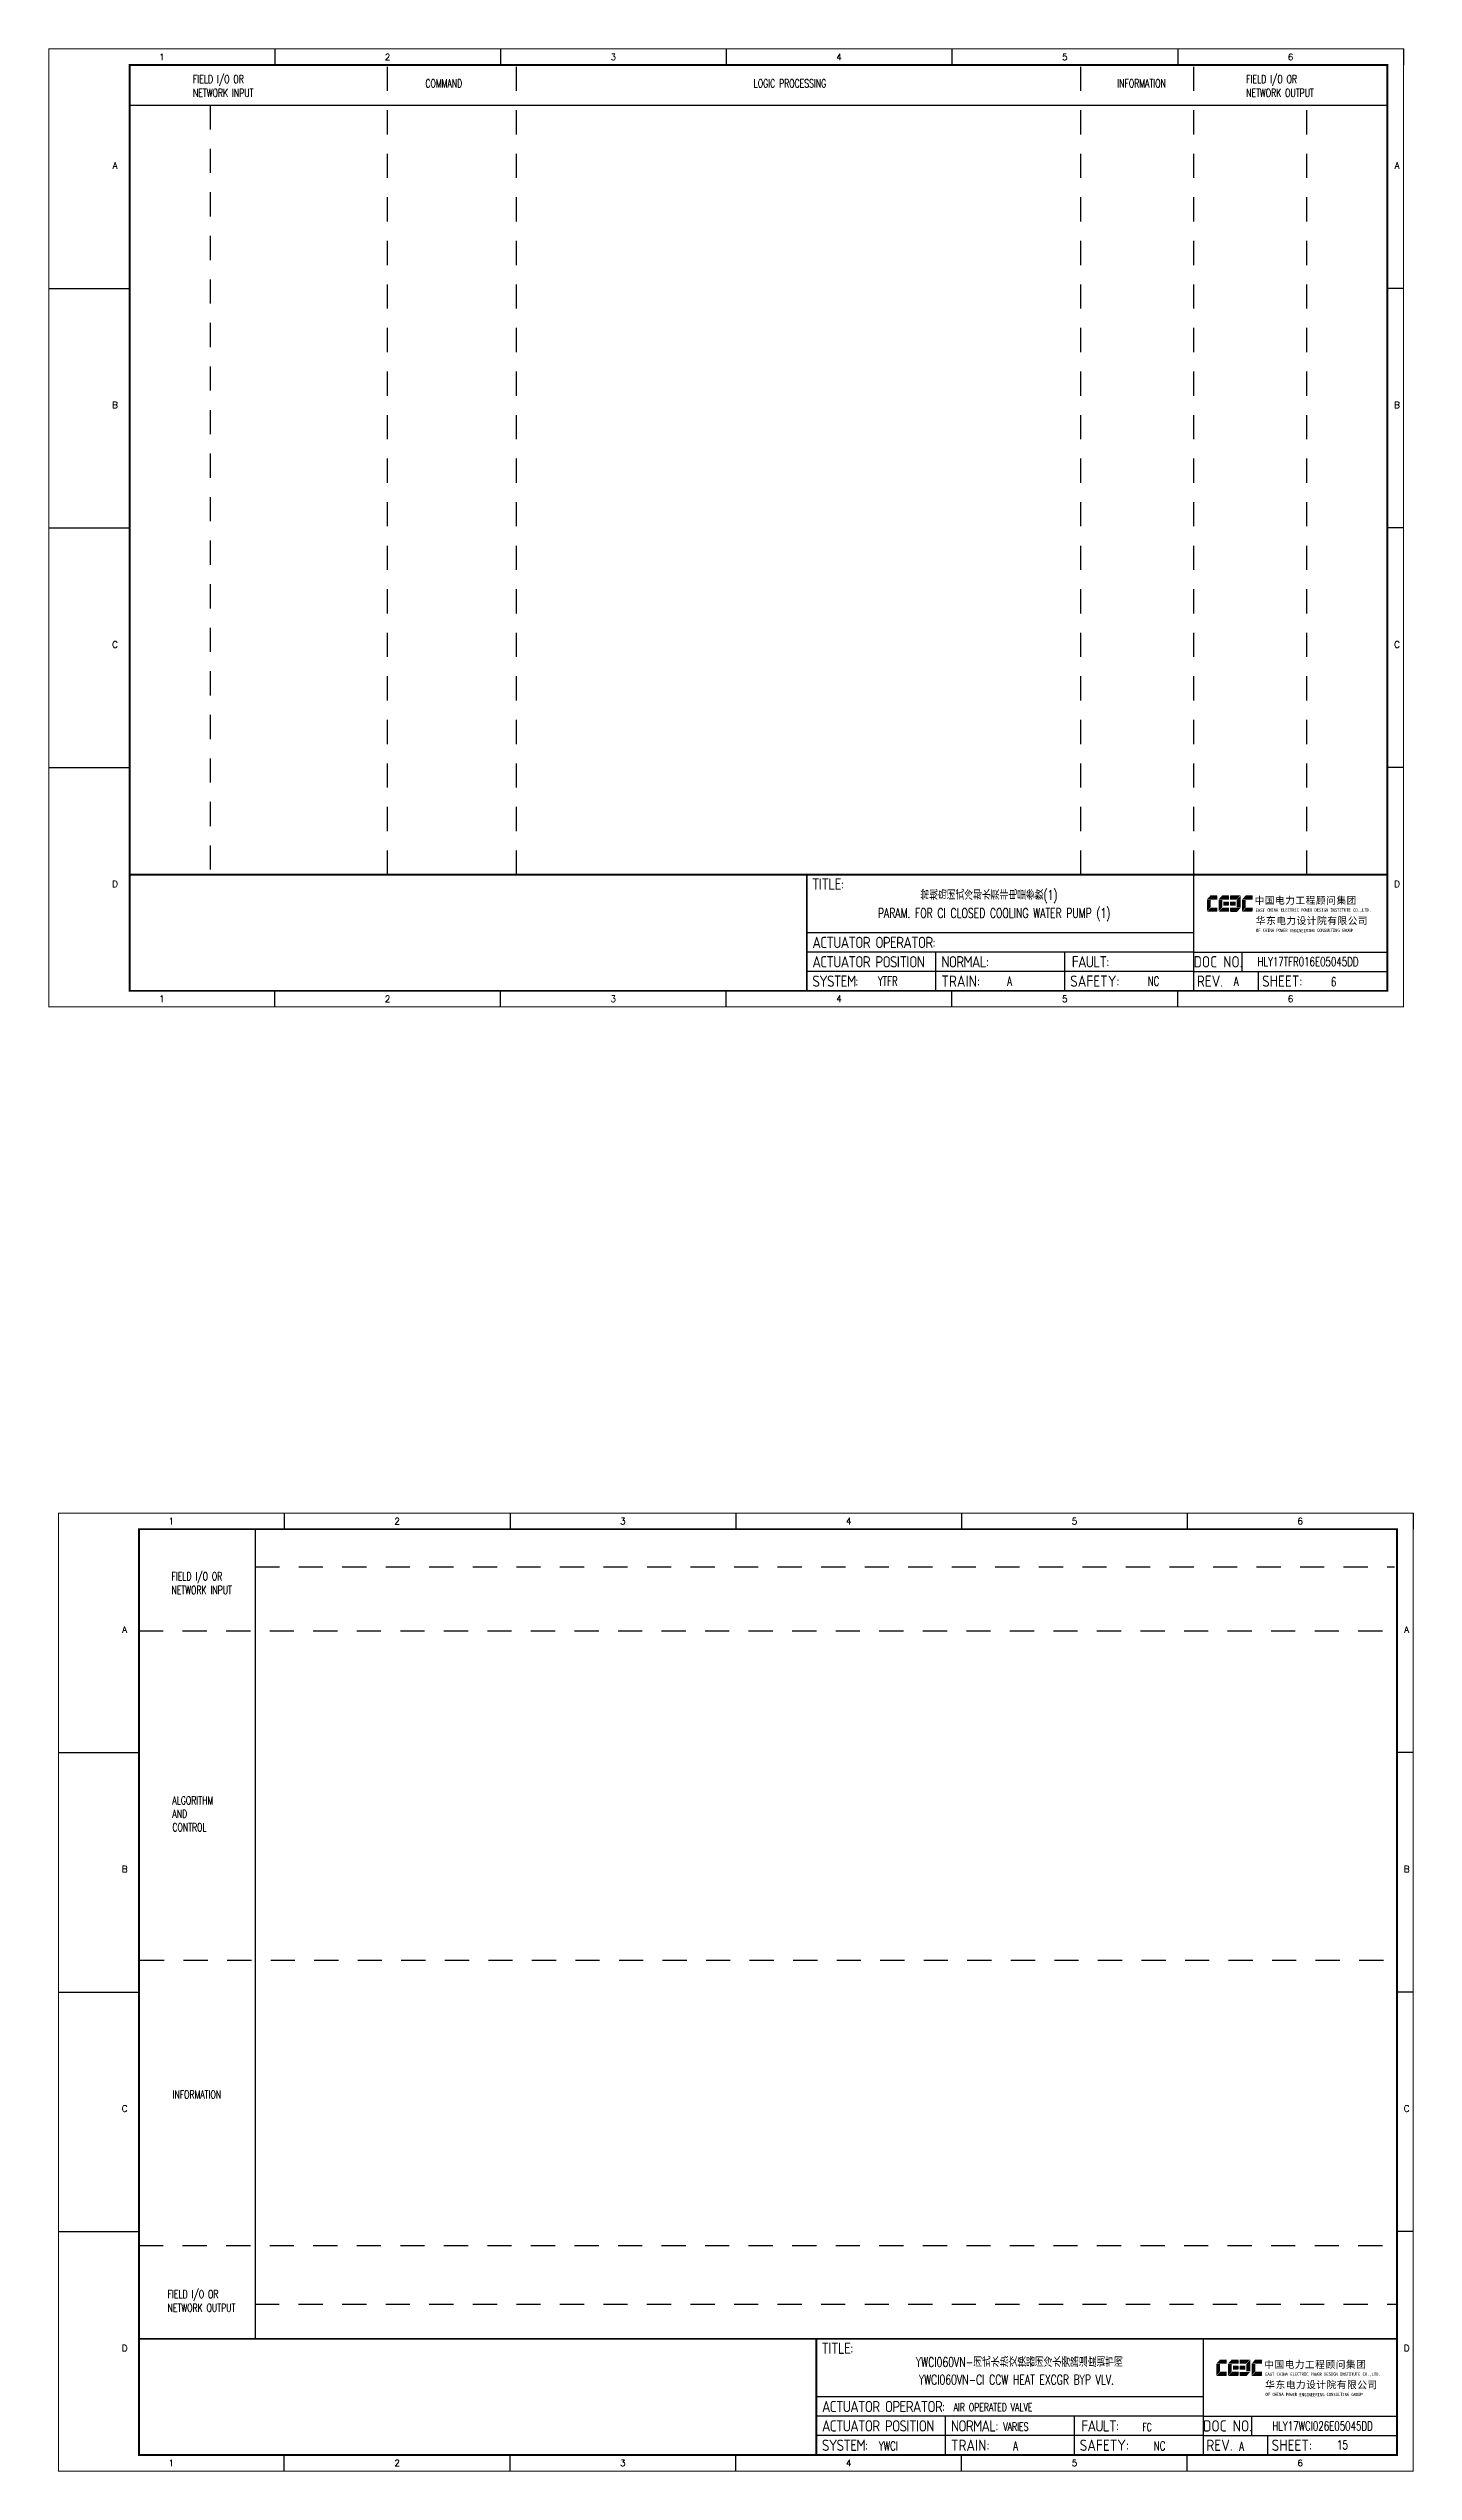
# Model space of a CAD drawing. Header units: millimetres. Extents: x 5560 to 16471, y 4607 to 8234.
# Drawn here: x 5560 to 5984, y 6824 to 7575 of the extents above; entities that cross this region are included whole.
import ezdxf
from ezdxf.enums import TextEntityAlignment as Align

# ---------------------------------------------------------------- set-up
doc = ezdxf.new("R2010")
doc.units = ezdxf.units.MM
doc.linetypes.add('JIS_02_0.7', pattern=[1.35, 0.75, -0.6])
for name, color, linetype in [('MLINE', 6, 'Continuous'), ('TITLE', 1, 'Continuous'), ('TK', 7, 'Continuous'), ('图框_外框线', 7, 'Continuous'), ('图框_标题栏文字', 6, 'Continuous')]:
    doc.layers.add(name, color=color, linetype=linetype)
doc.styles.add('ecepdi', font='simhei.ttf', dxfattribs={"width": 0.9})
doc.styles.get("Standard").update_dxf_attribs({"font": 'romans.shx', "width": 0.7, "bigfont": '@0hztxta.shx'})
doc.styles.add('工程字', font='gbenor.shx', dxfattribs={"bigfont": 'gbcbig.shx'})

# ---------------------------------------------------------------- blocks, each defined once
blk = doc.blocks.new('A$C1E0003F3')
h = blk.add_hatch(color=152)
edge = h.paths.add_edge_path()
edge.add_ellipse((5.15, 4.41), major_axis=(0, 0.211), ratio=0.769231, start_angle=-90, end_angle=0)
edge.add_line((5.15, 4.62), (3.22, 4.62))
edge.add_line((3.22, 4.62), (2.09, 3.35))
edge.add_line((2.09, 3.35), (5.32, 3.35))
edge.add_line((5.32, 3.35), (5.32, 4.41))
h.paths.add_polyline_path([(3.22, 3.23), (2.09, 3.23), (2.09, -0.36), (3.22, 0.91)])
edge = h.paths.add_edge_path()
edge.add_line((5.32, 0.81), (3.27, 0.81))
edge.add_line((3.27, 0.81), (2.13, -0.46))
edge.add_line((2.13, -0.46), (5.15, -0.46))
edge.add_ellipse((5.15, -0.25), major_axis=(0, 0.211), ratio=0.769231, start_angle=180, end_angle=270)
edge.add_line((5.32, -0.25), (5.32, 0.81))
h = blk.add_hatch(color=152)
edge = h.paths.add_edge_path()
edge.add_ellipse((8.78, 4.41), major_axis=(0, 0.211), ratio=0.769231, start_angle=-90, end_angle=0)
edge.add_line((8.78, 4.62), (6.84, 4.62))
edge.add_line((6.84, 4.62), (5.71, 3.35))
edge.add_line((5.71, 3.35), (8.94, 3.35))
edge.add_line((8.94, 3.35), (8.94, 4.41))
h.paths.add_polyline_path([(6.84, 3.23), (5.71, 3.23), (5.71, -0.36), (6.84, 0.91)])
edge = h.paths.add_edge_path()
edge.add_ellipse((8.78, 2.49), major_axis=(0, 0.211), ratio=0.769231, start_angle=-90, end_angle=0)
edge.add_line((8.78, 2.7), (7.22, 2.7))
edge.add_line((7.22, 2.7), (7.22, 1.44))
edge.add_line((7.22, 1.44), (8.78, 1.44))
edge.add_ellipse((8.78, 1.65), major_axis=(0, 0.211), ratio=0.769231, start_angle=180, end_angle=270)
edge.add_line((8.94, 1.65), (8.94, 2.49))
edge = h.paths.add_edge_path()
edge.add_line((8.94, 0.81), (6.89, 0.81))
edge.add_line((6.89, 0.81), (5.75, -0.46))
edge.add_line((5.75, -0.46), (8.78, -0.46))
edge.add_ellipse((8.78, -0.25), major_axis=(0, 0.211), ratio=0.769231, start_angle=180, end_angle=270)
edge.add_line((8.94, -0.25), (8.94, 0.81))
h = blk.add_hatch(color=1)
edge = h.paths.add_edge_path()
edge.add_line((12.48, 4.62), (9.46, 4.62))
edge.add_ellipse((9.46, 4.41), major_axis=(0, 0.211), ratio=0.769231, start_angle=0, end_angle=90)
edge.add_line((9.3, 4.41), (9.3, 3.35))
edge.add_line((9.3, 3.35), (11.35, 3.35))
edge.add_line((11.35, 3.35), (12.48, 4.62))
h.paths.add_polyline_path([(12.57, 4.56), (11.38, 3.23), (11.38, 0.93), (12.57, 0.93)])
edge = h.paths.add_edge_path()
edge.add_line((11.03, 2.7), (9.46, 2.7))
edge.add_ellipse((9.46, 2.49), major_axis=(0, 0.211), ratio=0.769231, start_angle=0, end_angle=90)
edge.add_line((9.3, 2.49), (9.3, 1.65))
edge.add_ellipse((9.46, 1.65), major_axis=(0, 0.211), ratio=0.769231, start_angle=90, end_angle=180)
edge.add_line((9.46, 1.44), (11.03, 1.44))
edge.add_line((11.03, 1.44), (11.03, 2.7))
h = blk.add_hatch(color=1)
edge = h.paths.add_edge_path()
edge.add_line((12.58, 0.79), (9.3, 0.79))
edge.add_line((9.3, 0.79), (9.3, -0.27))
edge.add_ellipse((9.46, -0.27), major_axis=(0, 0.211), ratio=0.769231, start_angle=90, end_angle=180)
edge.add_line((9.46, -0.48), (11.43, -0.48))
edge.add_line((11.43, -0.48), (12.58, 0.79))
h = blk.add_hatch(color=152)
edge = h.paths.add_edge_path()
edge.add_ellipse((16.11, 4.41), major_axis=(0, 0.211), ratio=0.769231, start_angle=-90, end_angle=0)
edge.add_line((16.11, 4.62), (14.14, 4.62))
edge.add_line((14.14, 4.62), (13, 3.35))
edge.add_line((13, 3.35), (16.27, 3.35))
edge.add_line((16.27, 3.35), (16.27, 4.41))
h.paths.add_polyline_path([(14.14, 3.23), (13, 3.23), (13, -0.36), (14.14, 0.91)])
edge = h.paths.add_edge_path()
edge.add_line((16.27, 0.81), (14.18, 0.81))
edge.add_line((14.18, 0.81), (13.04, -0.46))
edge.add_line((13.04, -0.46), (16.03, -0.46))
edge.add_ellipse((16.03, -0.15), major_axis=(0, 0.316), ratio=0.769231, start_angle=180, end_angle=270)
edge.add_line((16.27, -0.15), (16.27, 0.81))
at = {"layer": 'TITLE', "color": 7, "style": 'ecepdi'}
for s, p in [('中', (16.92, 1.94)), ('国', (20.09, 2)), ('电', (23.25, 1.99)), ('力', (26.39, 1.96)), ('工', (29.53, 1.95)), ('程', (32.71, 1.98)), ('顾', (35.9, 1.98)), ('问', (39.09, 1.94)), ('集', (42.26, 1.98)), ('团', (45.42, 2.01)), ('华', (17.24, -4.31)), ('东', (20.45, -4.29)), ('电', (23.62, -4.35)), ('力', (26.75, -4.32)), ('设', (29.92, -4.3)), ('计', (33.05, -4.31)), ('院', (36.26, -4.29)), ('有', (39.41, -4.29)), ('限', (42.57, -4.32)), ('公', (45.78, -4.38)), ('司', (48.91, -4.35))]:
    blk.add_text(s, height=2.2, dxfattribs=at).set_placement(p)
at = {"layer": 'TITLE', "color": 7, "style": 'ecepdi', "width": 0.975}
for s, p in [('E', (17.58, 0.02)), ('A', (18.29, 0.03)), ('S', (19, 0.03)), ('T', (19.7, 0.03)), ('C', (21.1, 0.09)), ('H', (21.77, 0.09)), ('I', (22.46, 0.09)), ('N', (23.17, 0.1)), ('A', (23.86, 0.1)), ('E', (25.35, 0.09)), ('L', (26.05, 0.11)), ('E', (26.76, 0.1)), ('C', (27.46, 0.12)), ('T', (28.18, 0.11)), ('R', (28.87, 0.1)), ('I', (29.57, 0.11)), ('C', (30.28, 0.1)), ('P', (31.64, 0.09)), ('O', (32.32, 0.08)), ('W', (33.03, 0.08)), ('E', (33.72, 0.08)), ('R', (34.42, 0.09)), ('D', (35.81, 0.1)), ('E', (36.52, 0.1)), ('S', (37.2, 0.1)), ('I', (37.91, 0.09)), ('G', (38.68, 0.11)), ('N', (39.38, 0.09)), ('I', (40.72, 0.07)), ('N', (41.43, 0.08)), ('S', (42.14, 0.08)), ('T', (42.83, 0.08)), ('I', (43.52, 0.09)), ('T', (44.22, 0.07)), ('U', (44.93, 0.07)), ('T', (45.63, 0.08)), ('E', (46.34, 0.09)), ('C', (47.76, 0.11)), ('O', (48.48, 0.1)), ('L', (50.56, 0.1)), ('T', (51.27, 0.1)), ('D', (51.96, 0.1)), ('O', (17.67, -6.18)), ('OF', (18.01, -6.2)), ('F', (18.37, -6.2)), ('C', (19.8, -6.19)), ('H', (20.47, -6.19)), ('I', (21.15, -6.19)), ('N', (21.87, -6.18)), ('A', (22.56, -6.18)), ('P', (23.98, -6.2)), ('O', (24.66, -6.21)), ('W', (25.36, -6.21)), ('E', (26.06, -6.21)), ('R', (26.75, -6.2)), ('E', (28.19, -6.24)), ('N', (28.91, -6.27)), ('G', (29.62, -6.26)), ('I', (30.32, -6.27)), ('N', (31.02, -6.27)), ('E', (31.7, -6.28)), ('E', (32.41, -6.27)), ('R', (33.1, -6.24)), ('I', (33.81, -6.24)), ('N', (34.51, -6.26)), ('G', (35.2, -6.24)), ('C', (36.61, -6.19)), ('O', (37.3, -6.21)), ('N', (38, -6.2)), ('S', (38.71, -6.21)), ('U', (39.41, -6.18)), ('L', (40.11, -6.18)), ('T', (40.81, -6.19)), ('I', (41.51, -6.21)), ('N', (42.2, -6.21)), ('G', (42.91, -6.17)), ('G', (44.29, -6.2)), ('R', (45, -6.21)), ('O', (45.69, -6.22)), ('U', (46.39, -6.2)), ('P', (47.1, -6.23)), ('.', (49.23, 0.1)), (',', (49.87, 0.1)), ('.', (52.72, 0.11))]:
    blk.add_text(s, height=1, dxfattribs=at).set_placement(p, align=Align.MIDDLE_CENTER)
blk = doc.blocks.new('A$C57484896')
for p, q in [((70, 297), (70, 292)), ((140, 297), (140, 292)), ((210, 297), (210, 292)), ((280, 297), (280, 292)), ((350, 297), (350, 292)), ((420, 297), (420, 292)), ((0, 222.75), (25, 222.75)), ((420, 222.75), (415, 222.75)), ((0, 148.5), (25, 148.5)), ((420, 148.5), (415, 148.5)), ((0, 74.25), (25, 74.25)), ((420, 74.25), (415, 74.25)), ((70, 0), (70, 5)), ((140, 0), (140, 5)), ((210, 0), (210, 5)), ((280, 0), (280, 5)), ((350, 0), (350, 5))]:
    blk.add_line(p, q)
at = {"layer": 'MLINE', "linetype": 'JIS_02_0.7', "ltscale": 10}
for p, q in [((105, 41), (105, 292)), ((145, 41), (145, 292)), ((320, 41), (320, 292)), ((355, 41), (355, 292)), ((50, 279.56), (50, 41)), ((390, 41), (390, 279.56))]:
    blk.add_line(p, q, dxfattribs=at)
at = {"layer": 'MLINE'}
blk.add_line((25, 279.56), (415, 279.56), dxfattribs=at)
at = {"layer": '图框_外框线'}
for p, q in [((355, 5), (355, 41)), ((355, 23), (235, 23)), ((355, 17), (235, 17)), ((275, 11), (275, 17)), ((315, 11), (315, 17)), ((355, 17), (415, 17)), ((370, 11), (370, 17)), ((355, 11), (235, 11)), ((355, 11), (235, 11)), ((275, 5), (275, 11)), ((315, 5), (315, 11)), ((355, 11), (415, 11)), ((375, 5), (375, 11))]:
    blk.add_line(p, q, dxfattribs=at)
for points, const_width in [([(0, 0), (420, 0), (420, 297), (0, 297)], 0.3), ([(25, 5), (415, 5), (415, 292), (25, 292)], 0.6)]:
    blk.add_lwpolyline(points, close=True, dxfattribs=dict(at, const_width=const_width))
at = {"layer": '图框_外框线', "const_width": 0.6}
blk.add_lwpolyline([(235, 41), (25, 41)], dxfattribs=at)
at = {"layer": '图框_外框线'}
blk.add_lwpolyline([(415, 41, 0.6, 0.6, 0), (235, 41, 0.6, 0.6, 0), (235, 5, 0, 0, 0)], format="xyseb", dxfattribs=at)
blk.add_blockref('A$C1E0003F3', (356.94, 29.95))
at = {"layer": 'MLINE', "char_height": 2.5, "width": 31.8959, "attachment_point": 1}
for s, insert in [('FIELD I/O OR', (44.67, 288.89)), ('COMMAND', (116.74, 287.58)), ('LOGIC PROCESSING', (218.52, 287.58)), ('INFORMATION', (331.25, 287.58)), ('FIELD I/O OR', (371.22, 288.89)), ('NETWORK INPUT', (44.67, 284.64)), ('NETWORK OUTPUT', (371.22, 284.64))]:
    blk.add_mtext(s, dxfattribs=dict(at, insert=insert))
at = {"layer": 'TK', "color": 3}
for s, p in [('1', (35, 294.5)), ('2', (105, 294.5)), ('3', (175, 294.5)), ('4', (245, 294.5)), ('5', (315, 294.5)), ('6', (385, 294.5)), ('1', (35, 2.5)), ('2', (105, 2.5)), ('3', (175, 2.5)), ('4', (245, 2.5)), ('5', (315, 2.5)), ('6', (385, 2.5))]:
    blk.add_text(s, height=2, dxfattribs=at).set_placement(p, align=Align.MIDDLE)
for s, p in [('A', (20.5, 259.88)), ('A', (418, 259.88)), ('B', (20.5, 185.62)), ('B', (418, 185.62)), ('C', (20.5, 111.38)), ('C', (418, 111.38)), ('D', (20.5, 37.12)), ('D', (418, 37.12))]:
    blk.add_text(s, height=2, dxfattribs=at).set_placement(p, align=Align.CENTER)
at = {"layer": '图框_标题栏文字', "char_height": 3.5, "style": '工程字'}
for s, insert, width, attachment_point in [('{\\T0.9; TITLE:}', (234.86, 38.09), 14.2249, 4), ('{\\T0.9; ACTUATOR OPERATOR:}', (235, 20), 40, 4), ('{\\T0.9; ACTUATOR POSITION}', (235, 14), 45, 4), ('{\\T0.9; NORMAL:}', (275, 14), 18.2557, 4), ('{\\T0.9; FAULT:}', (315.44, 14), 15, 4), ('DOC NO.', (362.5, 14), 15, 5), ('{\\T0.9; SYSTEM:}', (235, 8), 17.9526, 4), ('{\\T0.9; }TRAIN: ', (275, 8), 17.6638, 4), ('SAFETY:', (324.3, 8), 22.3993, 5), ('REV.', (360, 8), 10, 5), ('SHEET:', (382.42, 8), 20, 5)]:
    blk.add_mtext(s, dxfattribs=dict(at, insert=insert, width=width, attachment_point=attachment_point))
blk = doc.blocks.new('A$C4C92442A')
for p, q in [((70, 297), (70, 292)), ((140, 297), (140, 292)), ((210, 297), (210, 292)), ((280, 297), (280, 292)), ((350, 297), (350, 292)), ((420, 297), (420, 292)), ((0, 222.75), (25, 222.75)), ((420, 222.75), (415, 222.75)), ((0, 148.5), (25, 148.5)), ((420, 148.5), (415, 148.5)), ((0, 74.25), (25, 74.25)), ((420, 74.25), (415, 74.25)), ((70, 0), (70, 5)), ((140, 0), (140, 5)), ((210, 0), (210, 5)), ((280, 0), (280, 5)), ((350, 0), (350, 5))]:
    blk.add_line(p, q)
at = {"color": 4}
blk.add_line((60.97, 292.06), (60.97, 41.06), dxfattribs=at)
at = {"layer": 'MLINE', "color": 4}
blk.add_line((60.97, 292), (60.97, 41.47), dxfattribs=at)
at = {"layer": 'MLINE', "color": 4, "linetype": 'JIS_02_0.7', "ltscale": 10}
for p, q in [((60.98, 280.37), (414.21, 280.37)), ((25, 260.5), (415, 260.5)), ((25.3, 158.43), (414.81, 158.43)), ((25, 69.96), (415, 69.96)), ((60.97, 51.77), (415.31, 51.77))]:
    blk.add_line(p, q, dxfattribs=at)
at = {"layer": '图框_外框线'}
for p, q in [((355, 5), (355, 41)), ((355, 23), (235, 23)), ((355, 17), (235, 17)), ((275, 11), (275, 17)), ((315, 11), (315, 17)), ((355, 17), (415, 17)), ((370, 11), (370, 17)), ((355, 11), (235, 11)), ((355, 11), (235, 11)), ((275, 5), (275, 11)), ((315, 5), (315, 11)), ((355, 11), (415, 11)), ((375, 5), (375, 11))]:
    blk.add_line(p, q, dxfattribs=at)
for points, const_width in [([(0, 0), (420, 0), (420, 297), (0, 297)], 0.3), ([(25, 5), (415, 5), (415, 292), (25, 292)], 0.6)]:
    blk.add_lwpolyline(points, close=True, dxfattribs=dict(at, const_width=const_width))
at = {"layer": '图框_外框线', "const_width": 0.6}
blk.add_lwpolyline([(235, 41), (25, 41)], dxfattribs=at)
at = {"layer": '图框_外框线'}
blk.add_lwpolyline([(415, 41, 0.6, 0.6, 0), (235, 41, 0.6, 0.6, 0), (235, 5, 0, 0, 0)], format="xyseb", dxfattribs=at)
blk.add_blockref('A$C1E0003F3', (356.94, 29.95))
at = {"layer": 'MLINE', "color": 4, "char_height": 2.5, "width": 31.8959, "attachment_point": 1}
for s, insert in [('FIELD I/O OR', (35.03, 278.64)), ('NETWORK INPUT', (35.03, 274.39)), ('ALGORITHM\\PAND\\PCONTROL', (35.32, 209.16)), ('INFORMATION', (35.35, 117.98)), ('FIELD I/O OR', (33.84, 56.09)), ('NETWORK OUTPUT', (33.84, 51.84))]:
    blk.add_mtext(s, dxfattribs=dict(at, insert=insert))
at = {"layer": 'TK', "color": 3}
for s, p in [('1', (35, 294.5)), ('2', (105, 294.5)), ('3', (175, 294.5)), ('4', (245, 294.5)), ('5', (315, 294.5)), ('6', (385, 294.5)), ('1', (35, 2.5)), ('2', (105, 2.5)), ('3', (175, 2.5)), ('4', (245, 2.5)), ('5', (315, 2.5)), ('6', (385, 2.5))]:
    blk.add_text(s, height=2, dxfattribs=at).set_placement(p, align=Align.MIDDLE)
for s, p in [('A', (20.5, 259.88)), ('A', (418, 259.88)), ('B', (20.5, 185.62)), ('B', (418, 185.62)), ('C', (20.5, 111.38)), ('C', (418, 111.38)), ('D', (20.5, 37.12)), ('D', (418, 37.12))]:
    blk.add_text(s, height=2, dxfattribs=at).set_placement(p, align=Align.CENTER)
at = {"layer": '图框_标题栏文字', "char_height": 3.5, "style": '工程字'}
for s, insert, width, attachment_point in [('{\\T0.9; TITLE:}', (234.86, 38.09), 14.2249, 4), ('{\\T0.9; ACTUATOR OPERATOR:}', (235, 20), 40, 4), ('{\\T0.9; ACTUATOR POSITION}', (235, 14), 45, 4), ('{\\T0.9; NORMAL:}', (275, 14), 18.2557, 4), ('{\\T0.9; FAULT:}', (315.44, 14), 15, 4), ('DOC NO.', (362.5, 14), 15, 5), ('{\\T0.9; SYSTEM:}', (235, 8), 17.9526, 4), ('{\\T0.9; }TRAIN: ', (275, 8), 17.6638, 4), ('SAFETY:', (324.3, 8), 22.3993, 5), ('REV.', (360, 8), 10, 5), ('SHEET:', (382.42, 8), 20, 5)]:
    blk.add_mtext(s, dxfattribs=dict(at, insert=insert, width=width, attachment_point=attachment_point))

msp = doc.modelspace()

# ---------------------------------------------------------------- block references
msp.add_blockref('A$C57484896', (5560.39, 7278.03))
at = {"layer": 'MLINE', "color": 255}
msp.add_blockref('A$C4C92442A', (5563.35, 6824.12), dxfattribs=at)

# ---------------------------------------------------------------- texts
at = {"width": 0.7}
for s, p in [('YWCI060VN-闭式水热交换器闭冷水旁路温度调节阀 ', (5829.23, 6856.38)), ('YWCI060VN-CI CCW HEAT EXCGR BYP VLV. ', (5830.13, 6850.95))]:
    msp.add_text(s, height=3, dxfattribs=at).set_placement(p)
at = {"attachment_point": 1}
for s, insert, char_height, width in [('常规岛闭式冷却水泵非电量参数(1)', (5830.56, 7314.21), 3, 57.1272), ('PARAM. FOR CI CLOSED COOLING WATER PUMP (1)', (5817.42, 7308.62), 3, 84.237), ('YTFR', (5817.43, 7287.42), 2.8, 8.5983), ('A', (5857.49, 7287.42), 2.8, 8.5983), ('NC', (5901.07, 7287.42), 2.8, 8.5983), ('A', (5927.77, 7287.35), 2.8, 8.5983), ('AIR OPERATED VALVE', (5840.89, 6845.15), 2.5, 33.8052), ('VARIES', (5856.3, 6839.14), 2.5, 8.5983), ('FC', (5899.43, 6839.01), 2.5, 8.5983), ('YWCI', (5817.68, 6833.29), 2.8, 8.5983), ('A', (5859.37, 6833.33), 2.8, 8.5983), ('NC', (5902.96, 6833.33), 2.8, 8.5983), ('A', (5929.41, 6833.14), 2.8, 8.5983)]:
    msp.add_mtext(s, dxfattribs=dict(at, insert=insert, char_height=char_height, width=width))
at = {"width": 0.7}
for tag, p, s in [('HLY17TFR016E05045DD', (5935.13, 7290.65), ''), ('6', (5957.89, 7284.42), '1'), ('HLY17WCI026E05045DD', (5939.7, 6836.7), ''), ('15', (5959.78, 6830.84), '1')]:
    msp.add_attdef(tag, p, s, height=2.8, dxfattribs=at)

doc.saveas('drawing.dxf')
